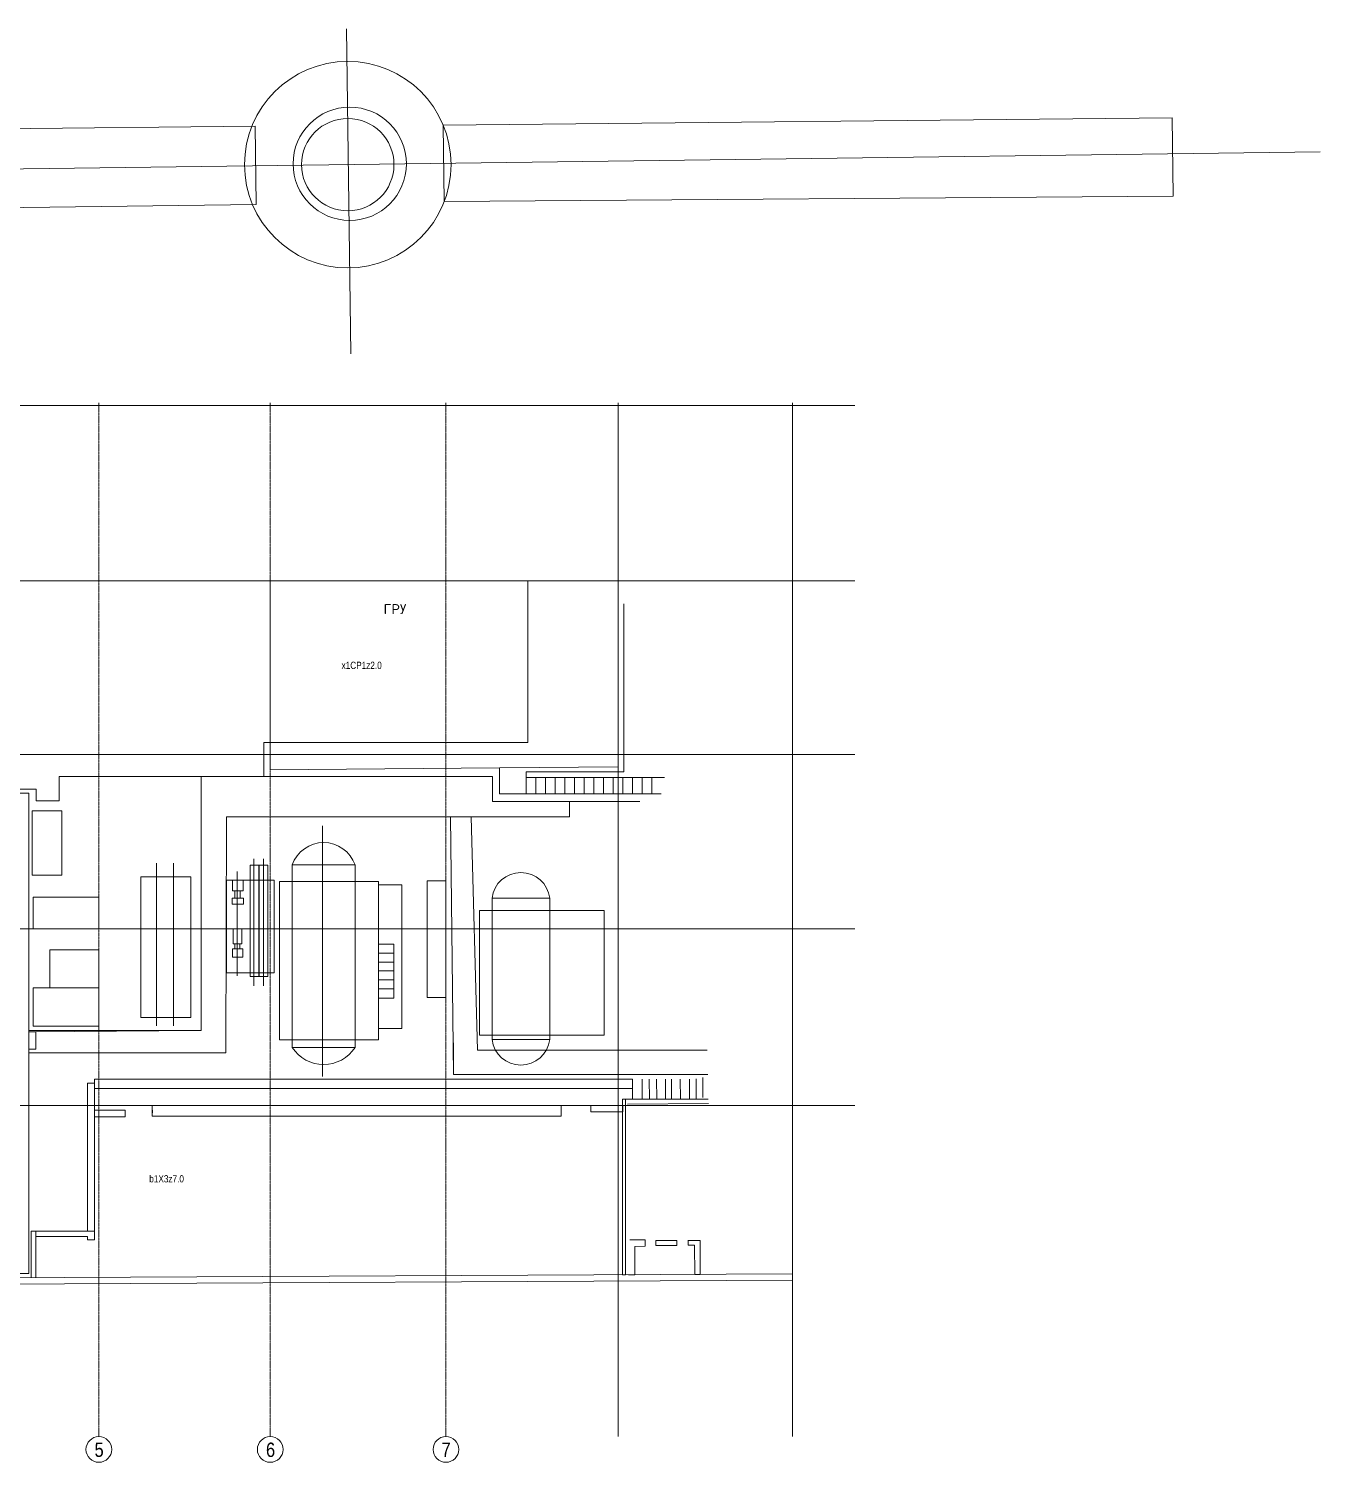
# Model space of a CAD drawing. Header units: millimetres. Extents: x 143 to 69414, y 134 to 50126.
# Drawn here: x 24364 to 69414, y 134 to 50126 of the extents above; entities that cross this region are included whole.
import ezdxf

# ---------------------------------------------------------------- set-up
doc = ezdxf.new("R2010")
doc.units = ezdxf.units.MM
doc.linetypes.add('CENTERX2', pattern=[4, 2.5, -0.5, 0.5, -0.5])
doc.layers.add('plan_params', color=7, linetype='Continuous', lineweight=20)
doc.layers.add('plan_static', color=253, linetype='Continuous', lineweight=20)
doc.styles.add('RUSS', font='ARIALN.TTF', dxfattribs={"height": 250})
doc.styles.get("Standard").update_dxf_attribs({"font": 'txt.shx'})

msp = doc.modelspace()

# ---------------------------------------------------------------- linework, layer by layer
at = {"layer": 'plan_static', "color": 253}
for p, q in [((35454.833131, 50126.378746), (35603.247498, 38789.879323)), ((38820.924856, 46760.8009), (64247.307284, 47015.17163)), ((64247.307284, 47015.17163), (64283.044496, 44285.416525)), ((6838.663928, 46474.494356), (32265.046356, 46728.865087)), ((32265.046356, 46728.865087), (32300.783567, 43999.109982)), ((38855.798632, 44096.998624), (38820.924856, 46760.8009)), ((1573.024112, 44941.032095), (69413.546024, 45829.181761)), ((32300.783567, 43999.109982), (6875.428724, 43666.24815)), ((64283.044496, 44285.416525), (38855.798632, 44096.998624)), ((44928.953486, 1032.515023), (44928.953486, 37078.256619)), ((50998.97689, 1032.515023), (50998.97689, 37078.256619)), ((1041.052959, 36981.712307), (53182.599351, 36981.712307)), ((1041.052959, 30876.851589), (53182.599351, 30876.851589)), ((41778.968163, 30876.851589), (32789.634411, 30876.851589)), ((32789.634411, 30876.851589), (32789.634411, 25237.071978)), ((41778.968163, 25237.071978), (41778.968163, 30876.851589)), ((44928.953486, 24384.257828), (44928.953486, 30224.673799)), ((45117.129428, 30074.301026), (45117.129428, 24216.929618)), ((32789.634411, 25237.071978), (32563.602699, 25237.071978)), ((32563.602699, 25237.071978), (32563.602699, 24053.757913)), ((32789.634411, 25237.071978), (41778.968163, 25237.071978)), ((32789.634411, 24277.396387), (32789.634411, 25237.071978)), ((1041.052959, 24821.745089), (53182.599351, 24821.745089)), ((25425.984456, 23197.08183), (25425.984456, 24053.757913)), ((25425.984456, 24053.757913), (40546.538005, 24053.757913)), ((30382.684383, 24053.757913), (30382.684383, 15193.365039)), ((40782.922988, 24347.760658), (32789.634411, 24277.396387)), ((40546.538005, 24053.757913), (40546.538005, 23175.54129)), ((40782.922988, 24347.760658), (44928.953486, 24384.257828)), ((40782.922988, 23442.361356), (40782.922988, 24347.760658)), ((45117.129428, 24216.929618), (41714.959142, 24216.929618)), ((41714.959142, 24216.929618), (41714.959142, 23442.361356)), ((41714.959142, 24010.393208), (46543.24891, 24010.393208)), ((42051.802035, 23442.361356), (42051.802035, 24010.393208)), ((42388.644928, 23442.361356), (42388.644928, 24010.393208)), ((42725.487821, 23442.361356), (42725.487821, 24010.393208)), ((43062.330714, 23442.361356), (43062.330714, 24010.393208)), ((43399.173608, 23442.361356), (43399.173608, 24010.393208)), ((43736.016501, 23442.361356), (43736.016501, 24010.393208)), ((44072.859394, 23442.361356), (44072.859394, 24010.393208)), ((44409.702287, 23442.361356), (44409.702287, 24010.393208)), ((44746.54518, 23442.361356), (44746.54518, 24010.393208)), ((45083.388073, 23442.361356), (45083.388073, 24010.393208)), ((45420.230966, 23442.361356), (45420.230966, 24010.393208)), ((45757.073859, 23442.361356), (45757.073859, 24010.393208)), ((46093.916752, 23442.361356), (46093.916752, 24010.393208)), ((23445.433901, 23602.875947), (24622.937032, 23602.875947)), ((24622.937032, 23602.875947), (24622.937032, 23197.08183)), ((24370.075185, 23467.610909), (23445.433901, 23467.610909)), ((24370.075185, 6723.493845), (24370.075185, 23467.610909)), ((24370.075185, 23047.317108), (24370.075185, 23467.610909)), ((24622.937032, 23197.08183), (25425.984456, 23197.08183)), ((40546.538005, 23175.54129), (45684.2823, 23175.54129)), ((46427.617051, 23442.361356), (40782.922988, 23442.361356)), ((43227.757035, 22644.789649), (43227.757035, 23175.54129)), ((24482.55767, 22849.934805), (25525.797124, 22849.934805)), ((24482.55767, 20614.097908), (24482.55767, 22849.934805)), ((25525.797124, 22849.934805), (25525.797124, 20614.097908)), ((31236.441588, 14417.473693), (31269.506059, 22644.789649)), ((31269.506059, 22644.789649), (43227.757035, 22644.789649)), ((39072.390288, 22644.789649), (39182.831951, 13663.825481)), ((40014.414715, 14502.226687), (39799.297895, 22644.789649)), ((34613.834991, 22324.972091), (34613.834991, 13592.807878)), ((28827.54905, 21029.256115), (28827.54905, 15349.458072)), ((29411.038664, 21029.256115), (29411.038664, 15349.458072)), ((32222.48719, 21175.961175), (32222.48719, 16747.715278)), ((32552.226758, 21175.961175), (32552.226758, 16747.715278)), ((25525.797124, 20614.097908), (24482.55767, 20614.097908)), ((28275.027716, 20550.643627), (30019.618178, 20550.643627)), ((28275.027716, 15645.453653), (28275.027716, 20550.643627)), ((30019.618178, 20550.643627), (30019.618178, 15645.453653)), ((31631.888601, 20731.718014), (31631.888601, 17093.025709)), ((32088.529748, 20959.697935), (32391.007513, 20959.697935)), ((32088.529748, 17076.035104), (32088.529748, 20959.697935)), ((32391.007513, 20959.697935), (32391.007513, 17076.035104)), ((32400.987876, 20959.697935), (32703.465641, 20959.697935)), ((32400.987876, 17076.035104), (32400.987876, 20959.697935)), ((32703.465641, 20959.697935), (32703.465641, 17076.035104)), ((33555.091622, 20968.263397), (33555.091622, 14598.574452)), ((35748.675235, 20968.263397), (33555.091622, 20968.263397)), ((35748.675235, 20968.263397), (35748.675235, 14598.574452)), ((31269.506059, 20434.487422), (32923.185044, 20434.487422)), ((31269.506059, 17200.838376), (31269.506059, 20434.487422)), ((31470.267068, 20434.487422), (31846.251379, 20434.487422)), ((31470.267068, 20058.503112), (31470.267068, 20434.487422)), ((31846.251379, 20058.503112), (31470.267068, 20058.503112)), ((31559.119643, 20058.503112), (31559.119643, 19806.29432)), ((31740.764053, 20058.503112), (31740.764053, 19806.29432)), ((31846.251379, 20434.487422), (31846.251379, 20058.503112)), ((32923.185044, 20434.487422), (32923.185044, 17200.838376)), ((33117.593064, 20388.265076), (36570.588393, 20388.265076)), ((33117.593064, 14870.100199), (33117.593064, 20388.265076)), ((36570.588393, 20388.265076), (36570.588393, 14870.100199)), ((36570.588393, 20268.542665), (37379.036197, 20268.542665)), ((36570.588393, 15257.817977), (36570.588393, 20268.542665)), ((37379.036197, 20268.542665), (37379.036197, 15257.817977)), ((38263.548106, 20412.090535), (38919.046172, 20412.090535)), ((38263.548106, 16341.048394), (38263.548106, 20412.090535)), ((38919.046172, 20412.090535), (38919.046172, 16341.048394)), ((24519.204315, 19841.555821), (26812.892142, 19841.555821)), ((24519.204315, 18732.339919), (24519.204315, 19841.555821)), ((26812.892142, 19841.555821), (26812.892142, 18732.339919)), ((31459.962389, 19806.29432), (31851.528903, 19806.29432)), ((31459.962389, 19600.329638), (31459.962389, 19806.29432)), ((31851.528903, 19600.329638), (31459.962389, 19600.329638)), ((31851.528903, 19806.29432), (31851.528903, 19600.329638)), ((40524.041508, 19805.676815), (42536.90733, 19805.676815)), ((40524.041508, 14874.637694), (40524.041508, 19805.676815)), ((42536.90733, 19805.676815), (42536.90733, 14874.637694)), ((40082.192362, 19376.357283), (44431.90672, 19376.357283)), ((40082.192362, 15026.642925), (40082.192362, 19376.357283)), ((44431.90672, 19376.357283), (44431.90672, 15026.642925)), ((1041.052959, 18732.339919), (53182.599351, 18732.339919)), ((26812.892142, 18732.339919), (24519.204315, 18732.339919)), ((31501.179976, 18732.339919), (31800.007767, 18732.339919)), ((31501.179976, 18210.066165), (31501.179976, 18732.339919)), ((31800.007767, 18732.339919), (31800.007767, 18210.066165)), ((25098.563695, 18001.347837), (26812.892142, 18001.347837)), ((25098.563695, 16684.372955), (25098.563695, 18001.347837)), ((26812.892142, 18001.347837), (26812.892142, 16684.372955)), ((31470.267068, 18045.294221), (31839.321265, 18045.294221)), ((31470.267068, 17751.690077), (31470.267068, 18045.294221)), ((31800.007767, 18210.066165), (31501.179976, 18210.066165)), ((31551.454291, 18210.066165), (31551.454291, 18045.294221)), ((31733.098701, 18210.066165), (31733.098701, 18045.294221)), ((31839.321265, 18045.294221), (31839.321265, 17751.690077)), ((36570.588393, 18201.543496), (37095.388004, 18201.543496)), ((36570.588393, 16324.929064), (36570.588393, 18201.543496)), ((37095.388004, 18201.543496), (37095.388004, 16324.929064)), ((31839.321265, 17751.690077), (31470.267068, 17751.690077)), ((36570.588393, 17891.024844), (37095.388004, 17891.024844)), ((36570.588393, 17580.506192), (37095.388004, 17580.506192)), ((32923.185044, 17200.838376), (31269.506059, 17200.838376)), ((32391.007513, 17076.035104), (32088.529748, 17076.035104)), ((32703.465641, 17076.035104), (32400.987876, 17076.035104)), ((36570.588393, 17269.98754), (37095.388004, 17269.98754)), ((24519.204315, 16684.372955), (26812.892142, 16684.372955)), ((24519.204315, 15344.691686), (24519.204315, 16684.372955)), ((26812.892142, 16684.372955), (25098.563695, 16684.372955)), ((26812.892142, 16684.372955), (26812.892142, 15344.691686)), ((36570.588393, 16959.468888), (37095.388004, 16959.468888)), ((36570.588393, 16648.950236), (37095.388004, 16648.950236)), ((37095.388004, 16324.929064), (36570.588393, 16324.929064)), ((38919.046172, 16341.048394), (38263.548106, 16341.048394)), ((30019.618178, 15645.453653), (28275.027716, 15645.453653)), ((30382.684383, 15193.365039), (24370.075185, 15193.365039)), ((24619.717597, 15149.664961), (24370.075185, 15149.664961)), ((30382.684383, 15193.365039), (24469.143733, 15149.664961)), ((26812.892142, 15344.691686), (24519.204315, 15344.691686)), ((24619.717597, 14542.050563), (24619.717597, 15149.664961)), ((37379.036197, 15257.817977), (36570.588393, 15257.817977)), ((44431.90672, 15026.642925), (40082.192362, 15026.642925)), ((24370.075185, 14542.050563), (24619.717597, 14542.050563)), ((36570.588393, 14870.100199), (33117.593064, 14870.100199)), ((35748.675235, 14598.574452), (33555.091622, 14598.574452)), ((39182.831951, 13663.825481), (39182.831951, 14762.716452)), ((40014.414715, 14502.226687), (48027.737468, 14502.226687)), ((42536.90733, 14874.637694), (40524.041508, 14874.637694)), ((31236.441588, 14417.473693), (24370.075185, 14417.473693)), ((48051.9177, 13663.825481), (39182.831951, 13663.825481)), ((47645.631977, 12813.131867), (47640.573174, 13509.30955)), ((47879.324464, 12857.847041), (47874.26566, 13554.024725)), ((26657.582917, 13356.835793), (26417.651922, 13356.835793)), ((26417.651922, 13356.835793), (26417.651922, 8195.422784)), ((26657.582917, 8195.422784), (26657.582917, 13356.835793)), ((26657.582917, 7892.605783), (26657.582917, 13167.149591)), ((45421.026811, 13493.181126), (26659.198097, 13493.181126)), ((26659.198097, 13493.181126), (26659.198097, 13167.163345)), ((26659.198097, 13167.163345), (45421.026811, 13167.163345)), ((45426.085615, 12797.003442), (45421.026811, 13493.181126)), ((45421.026811, 13167.163345), (45421.026811, 13493.181126)), ((45764.790477, 12797.003442), (45759.731673, 13493.181126)), ((46016.108712, 12797.003442), (46011.049909, 13493.181126)), ((46271.758326, 12797.003442), (46266.699522, 13493.181126)), ((46576.785375, 12797.003442), (46571.726572, 13493.181126)), ((46787.393451, 12797.003442), (46782.334648, 13493.181126)), ((47095.039941, 12797.003442), (47089.981137, 13493.181126)), ((47415.687345, 12797.003442), (47410.628542, 13493.181126)), ((1041.052959, 12576.561126), (53182.599351, 12576.561126)), ((42930.633319, 12576.561126), (28671.634133, 12576.561126)), ((28671.634133, 12576.561126), (28671.634133, 12202.132404)), ((42930.633319, 12576.561126), (42930.633319, 12345.275238)), ((42930.633319, 12202.132404), (42930.633319, 12576.561126)), ((43970.607006, 12576.561126), (43970.607006, 12351.25076)), ((43970.607006, 12576.561126), (45081.2247, 12576.561126)), ((45081.2247, 12576.561126), (43970.607006, 12576.561126)), ((43970.607006, 12576.561126), (43970.607006, 12351.25076)), ((45077.734473, 12797.003442), (48065.71867, 12797.003442)), ((45077.734473, 6676.448941), (45077.734473, 12797.003442)), ((45077.734473, 12797.003442), (45174.640209, 12797.003442)), ((45081.2247, 12351.25076), (45081.2247, 12576.561126)), ((45174.640209, 12797.003442), (45174.640209, 6676.448941)), ((45253.155942, 12629.152586), (48070.890885, 12643.439686)), ((26657.582917, 12412.285275), (27729.277479, 12412.285275)), ((27729.277479, 12178.418404), (26657.582917, 12178.418404)), ((27729.277479, 12412.285275), (27729.277479, 12178.418404)), ((28671.634133, 12202.132404), (28678.303528, 12418.781273)), ((28671.634133, 12202.132404), (42930.633319, 12202.132404)), ((43970.607006, 12351.25076), (45081.2247, 12351.25076)), ((24454.435919, 8195.422784), (24454.435919, 6571.388802)), ((26417.651922, 8195.422784), (24454.435919, 8195.422784)), ((24610.075111, 8195.422784), (24610.075111, 6571.388802)), ((24610.075111, 8009.265049), (26412.452687, 8009.265049)), ((26412.452687, 8009.265049), (26412.452687, 7892.605783)), ((26417.651922, 8195.422784), (26657.582917, 8195.422784)), ((26412.452687, 7892.605783), (26657.582917, 7892.605783)), ((45868.808118, 7889.134899), (45334.229439, 7889.134899)), ((45502.166433, 7665.6071), (45869.932043, 7667.471826)), ((45507.173331, 6678.135023), (45502.166433, 7665.6071)), ((45869.932043, 7667.471826), (45868.808118, 7889.134899)), ((46238.247804, 7872.334587), (46966.195033, 7872.334587)), ((46238.247804, 7690.456598), (46238.247804, 7872.334587)), ((46966.195033, 7690.456598), (46238.247804, 7690.456598)), ((46966.195033, 7872.334587), (46966.195033, 7690.456598)), ((47351.329457, 7872.334587), (47778.786631, 7872.334587)), ((47368.258331, 7707.478144), (47368.258331, 7872.334587)), ((47591.737931, 7707.478144), (47368.258331, 7707.478144)), ((47596.903407, 6688.730833), (47591.737931, 7707.478144)), ((47778.786631, 7872.334587), (47784.783169, 6689.683462)), ((2638.609354, 6460.773398), (50998.97689, 6705.980774)), ((24005.092104, 6723.493845), (24370.075185, 6723.493845)), ((45174.640209, 6676.448941), (45077.734473, 6676.448941)), ((45283.335855, 6677.000073), (45507.173331, 6678.135023)), ((47784.783169, 6689.683462), (47596.903407, 6688.730833)), ((2417.270195, 6235.648236), (51000.112649, 6481.983654))]:
    msp.add_line(p, q, dxfattribs=at)
at = {"layer": 'plan_static', "color": 253, "linetype": 'CENTERX2'}
for p, q in [((26812.892142, 1032.515023), (26812.892142, 37078.256619)), ((32789.634411, 1032.515023), (32789.634411, 37078.256619)), ((38919.046172, 1032.515023), (38919.046172, 37078.256619))]:
    msp.add_line(p, q, dxfattribs=at)
at = {"layer": 'plan_static', "color": 253}
for centre, radius in [((35493.285068, 45385.106928), 3600.794421), ((35562.967104, 45414.026776), 1975.533254), ((35493.285068, 45385.106928), 1611.251143)]:
    msp.add_circle(centre, radius, dxfattribs=at)
at = {"layer": 'plan_static', "color": 253, "lineweight": 20}
for centre in [(26812.892142, 583.502851), (32789.634411, 583.502851), (38919.046172, 583.502851)]:
    msp.add_circle(centre, 449.012172, dxfattribs=at)
at = {"layer": 'plan_static', "color": 253}
for centre, radius, start, end in [((34651.883429, 20582.633885), 1162.610161, 19.371559, 160.628441), ((41530.474419, 19688.829581), 1013.19321, 6.622412, 173.377588), ((34651.883429, 15316.463726), 1310.846016, 213.206175, 326.793825), ((41530.474419, 15003.744279), 1014.680105, 187.310057, 352.689943)]:
    msp.add_arc(centre, radius, start, end, dxfattribs=at)

# ---------------------------------------------------------------- texts
at = {"layer": 'plan_params', "color": 6, "insert": (35277.850448, 28051.122187), "char_height": 250, "attachment_point": 1, "style": 'RUSS'}
msp.add_mtext('x1CP1z2.0', dxfattribs=at)
at = {"layer": 'plan_params', "color": 14, "insert": (28570.087973, 10146.079289), "char_height": 250, "attachment_point": 1, "style": 'RUSS'}
msp.add_mtext('b1X3z7.0', dxfattribs=at)
at = {"layer": 'plan_static', "color": 253, "linetype": 'Continuous'}
msp.add_text('ГРУ', height=350, dxfattribs=at).set_placement((36741.329211, 29710.279523))
at = {"layer": 'plan_static', "color": 253, "linetype": 'Continuous', "style": 'RUSS'}
for s, p in [('5', (26662.581227, 323.959305)), ('6', (32641.325498, 321.957303)), ('7', (38765.231754, 323.959305))]:
    msp.add_text(s, height=500, dxfattribs=at).set_placement(p)

doc.saveas('drawing.dxf')
